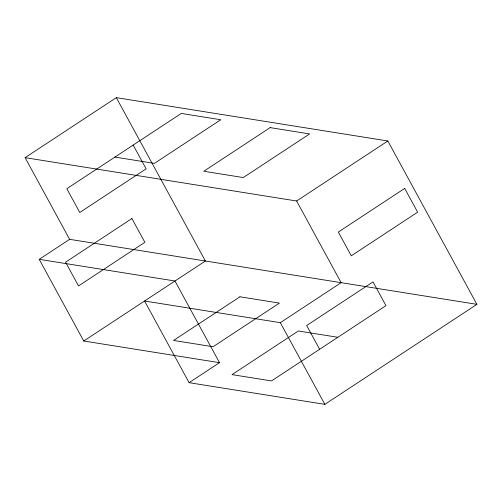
<?xml version="1.0" encoding="UTF-8"?>
<svg xmlns="http://www.w3.org/2000/svg" width="502" height="502" viewBox="0 0 502 502"><rect width="100%" height="100%" fill="white"/><g stroke="black" fill="none" stroke-linecap="round" stroke-linejoin="round"><path stroke-width="0.75" d="M25.1 157.653L116.326 97.645L387.839 140.987L476.9 304.344L324.857 404.355L189.097 382.681L144.57 301.005L280.323 322.673L341.14 282.67L296.613 200.995L25.1 157.653L69.627 239.328L476.9 304.344M39.219 259.333L174.978 281.001L219.506 362.682L83.752 341.009L39.219 259.333L69.627 239.328M83.752 341.009L205.387 261.002L116.326 97.645M296.613 200.995L387.839 140.987M189.097 382.681L219.506 362.682M114.927 157.082L154.421 163.382L220.767 119.74L181.272 113.439L66.822 188.721L79.78 212.478L146.126 168.835L133.174 145.078M337.865 337.281L298.376 330.981L232.031 374.624L271.519 380.924L385.969 305.643L373.011 281.886L306.666 325.522L319.623 349.285M280.323 322.673L324.857 404.355M131.907 218.539L65.561 262.182L78.519 285.945L144.865 242.303L131.907 218.539M270.132 127.621L203.787 171.264L243.275 177.564L309.627 133.927L270.132 127.621M239.925 296.795L173.579 340.438L213.068 346.738L279.419 303.095L239.925 296.795M404.687 188.419L338.335 232.056L351.293 255.819L417.639 212.177L404.687 188.419"/></g></svg>
